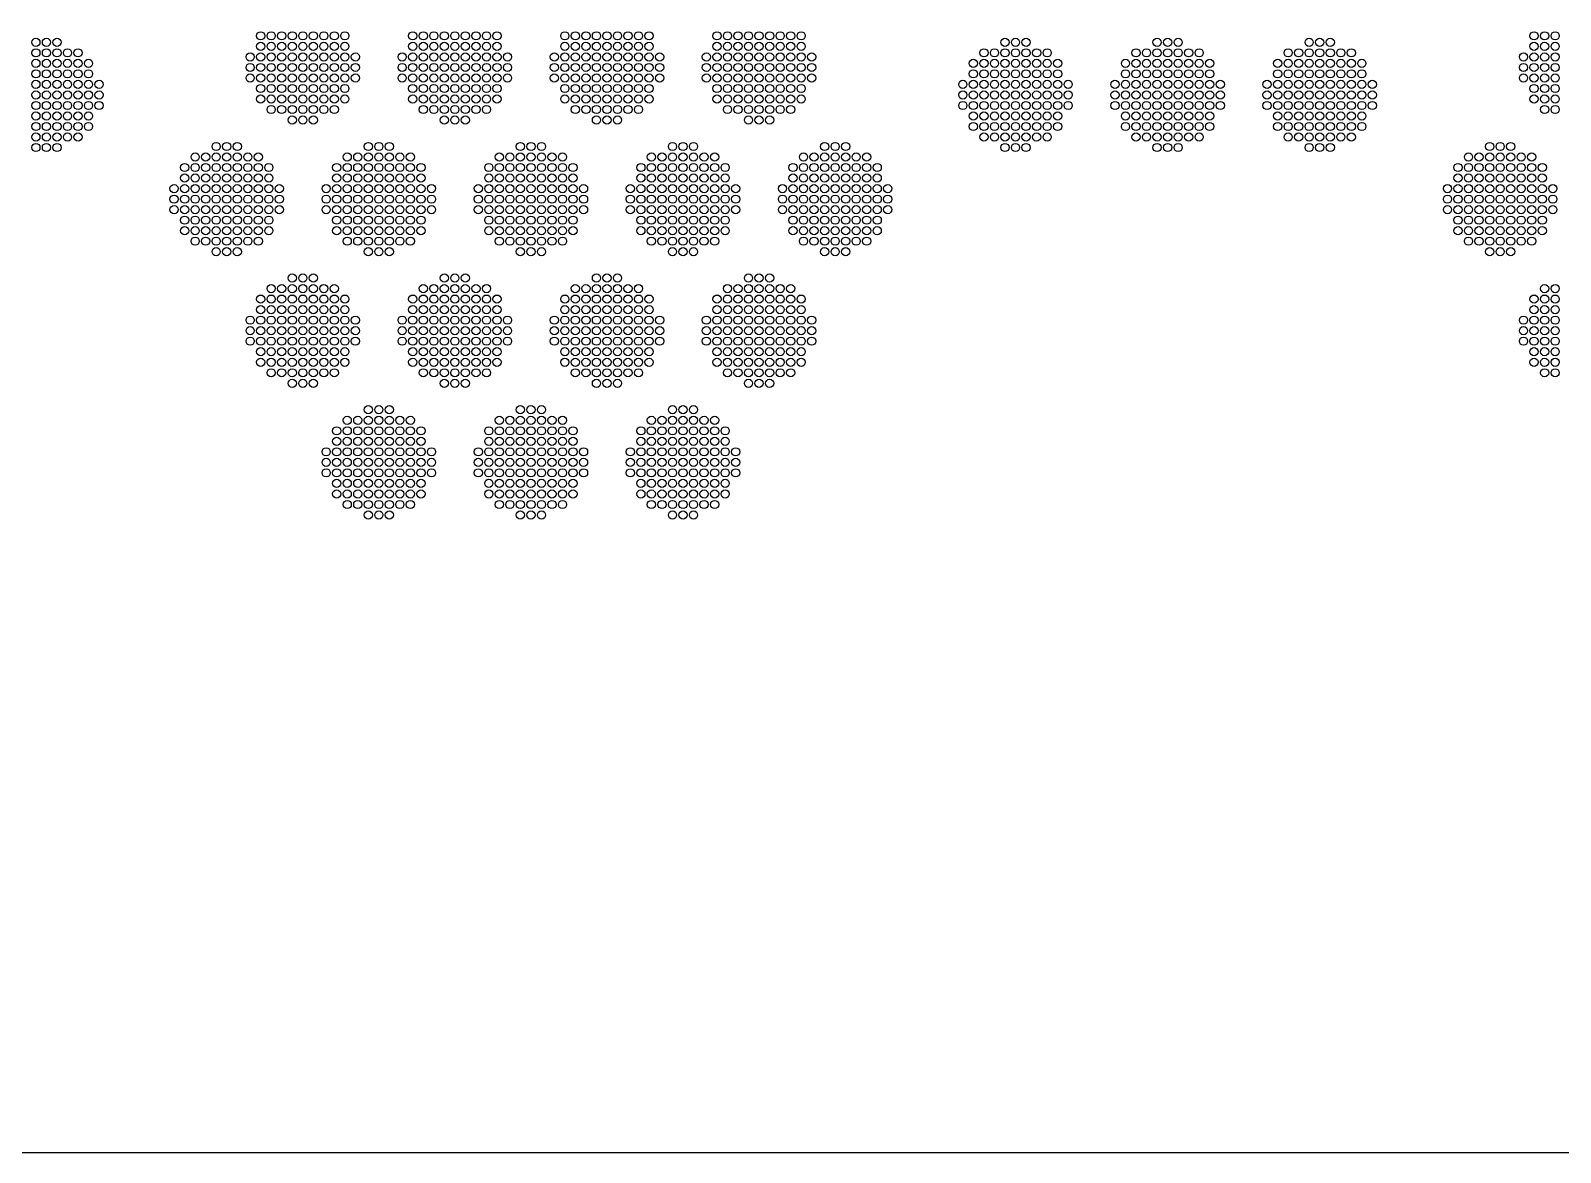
# Model space of a CAD drawing. Extents: x -49 to 54, y -38 to 38.
# Drawn here: x -23.32 to -10.25, y -38 to -28.41 of the extents above; entities that cross this region are included whole.
import ezdxf

# ---------------------------------------------------------------- set-up
doc = ezdxf.new("R2010")
doc.units = 0
doc.layers.add('LOWER_ELECTRODE', color=1, linetype='CONTINUOUS')
doc.layers.add('OUTLINE', color=7, linetype='CONTINUOUS')

msp = doc.modelspace()

# ---------------------------------------------------------------- linework, layer by layer
at = {"layer": 'LOWER_ELECTRODE'}
for centre in [(-23.278, -28.507), (-23.188, -28.507), (-23.098, -28.507), (-21.357, -28.452), (-21.267, -28.452), (-21.177, -28.452), (-21.087, -28.452), (-20.997, -28.452), (-20.907, -28.452), (-20.817, -28.452), (-20.727, -28.452), (-20.637, -28.452), (-20.057, -28.452), (-19.967, -28.452), (-19.877, -28.452), (-19.787, -28.452), (-19.697, -28.452), (-19.607, -28.452), (-19.517, -28.452), (-19.427, -28.452), (-19.337, -28.452), (-18.757, -28.452), (-18.667, -28.452), (-18.577, -28.452), (-18.487, -28.452), (-18.397, -28.452), (-18.307, -28.452), (-18.217, -28.452), (-18.127, -28.452), (-18.037, -28.452), (-17.457, -28.452), (-17.367, -28.452), (-17.277, -28.452), (-17.187, -28.452), (-17.097, -28.452), (-17.007, -28.452), (-16.917, -28.452), (-16.827, -28.452), (-16.737, -28.452), (-14.995, -28.507), (-14.905, -28.507), (-14.815, -28.507), (-13.695, -28.507), (-13.605, -28.507), (-13.515, -28.507), (-12.395, -28.507), (-12.305, -28.507), (-12.215, -28.507), (-10.473, -28.452), (-10.383, -28.452), (-10.293, -28.452), (-23.278, -28.597), (-23.188, -28.597), (-23.098, -28.597), (-23.008, -28.597), (-22.918, -28.597), (-21.447, -28.632), (-21.357, -28.542), (-21.357, -28.632), (-21.267, -28.542), (-21.267, -28.632), (-21.177, -28.542), (-21.177, -28.632), (-21.087, -28.542), (-21.087, -28.632), (-20.997, -28.542), (-20.997, -28.632), (-20.907, -28.542), (-20.907, -28.632), (-20.817, -28.542), (-20.817, -28.632), (-20.727, -28.542), (-20.727, -28.632), (-20.637, -28.542), (-20.637, -28.632), (-20.547, -28.632), (-20.147, -28.632), (-20.057, -28.542), (-20.057, -28.632), (-19.967, -28.542), (-19.967, -28.632), (-19.877, -28.542), (-19.877, -28.632), (-19.787, -28.542), (-19.787, -28.632), (-19.697, -28.542), (-19.697, -28.632), (-19.607, -28.542), (-19.607, -28.632), (-19.517, -28.542), (-19.517, -28.632), (-19.427, -28.542), (-19.427, -28.632), (-19.337, -28.542), (-19.337, -28.632), (-19.247, -28.632), (-18.847, -28.632), (-18.757, -28.542), (-18.757, -28.632), (-18.667, -28.542), (-18.667, -28.632), (-18.577, -28.542), (-18.577, -28.632), (-18.487, -28.542), (-18.487, -28.632), (-18.397, -28.542), (-18.397, -28.632), (-18.307, -28.542), (-18.307, -28.632), (-18.217, -28.542), (-18.217, -28.632), (-18.127, -28.542), (-18.127, -28.632), (-18.037, -28.542), (-18.037, -28.632), (-17.947, -28.632), (-17.547, -28.632), (-17.457, -28.542), (-17.457, -28.632), (-17.367, -28.542), (-17.367, -28.632), (-17.277, -28.542), (-17.277, -28.632), (-17.187, -28.542), (-17.187, -28.632), (-17.097, -28.542), (-17.097, -28.632), (-17.007, -28.542), (-17.007, -28.632), (-16.917, -28.542), (-16.917, -28.632), (-16.827, -28.542), (-16.827, -28.632), (-16.737, -28.542), (-16.737, -28.632), (-16.647, -28.632), (-15.175, -28.597), (-15.085, -28.597), (-14.995, -28.597), (-14.905, -28.597), (-14.815, -28.597), (-14.725, -28.597), (-14.635, -28.597), (-13.875, -28.597), (-13.785, -28.597), (-13.695, -28.597), (-13.605, -28.597), (-13.515, -28.597), (-13.425, -28.597), (-13.335, -28.597), (-12.575, -28.597), (-12.485, -28.597), (-12.395, -28.597), (-12.305, -28.597), (-12.215, -28.597), (-12.125, -28.597), (-12.035, -28.597), (-10.563, -28.632), (-10.473, -28.542), (-10.473, -28.632), (-10.383, -28.542), (-10.383, -28.632), (-10.293, -28.542), (-10.293, -28.632), (-23.278, -28.687), (-23.278, -28.777), (-23.188, -28.687), (-23.188, -28.777), (-23.098, -28.687), (-23.098, -28.777), (-23.008, -28.687), (-23.008, -28.777), (-22.918, -28.687), (-22.918, -28.777), (-22.828, -28.687), (-22.828, -28.777), (-21.447, -28.722), (-21.357, -28.722), (-21.267, -28.722), (-21.177, -28.722), (-21.087, -28.722), (-20.997, -28.722), (-20.907, -28.722), (-20.817, -28.722), (-20.727, -28.722), (-20.637, -28.722), (-20.547, -28.722), (-20.147, -28.722), (-20.057, -28.722), (-19.967, -28.722), (-19.877, -28.722), (-19.787, -28.722), (-19.697, -28.722), (-19.607, -28.722), (-19.517, -28.722), (-19.427, -28.722), (-19.337, -28.722), (-19.247, -28.722), (-18.847, -28.722), (-18.757, -28.722), (-18.667, -28.722), (-18.577, -28.722), (-18.487, -28.722), (-18.397, -28.722), (-18.307, -28.722), (-18.217, -28.722), (-18.127, -28.722), (-18.037, -28.722), (-17.947, -28.722), (-17.547, -28.722), (-17.457, -28.722), (-17.367, -28.722), (-17.277, -28.722), (-17.187, -28.722), (-17.097, -28.722), (-17.007, -28.722), (-16.917, -28.722), (-16.827, -28.722), (-16.737, -28.722), (-16.647, -28.722), (-15.265, -28.687), (-15.265, -28.777), (-15.175, -28.687), (-15.175, -28.777), (-15.085, -28.687), (-15.085, -28.777), (-14.995, -28.687), (-14.995, -28.777), (-14.905, -28.687), (-14.905, -28.777), (-14.815, -28.687), (-14.815, -28.777), (-14.725, -28.687), (-14.725, -28.777), (-14.635, -28.687), (-14.635, -28.777), (-14.545, -28.687), (-14.545, -28.777), (-13.965, -28.687), (-13.965, -28.777), (-13.875, -28.687), (-13.875, -28.777), (-13.785, -28.687), (-13.785, -28.777), (-13.695, -28.687), (-13.695, -28.777), (-13.605, -28.687), (-13.605, -28.777), (-13.515, -28.687), (-13.515, -28.777), (-13.425, -28.687), (-13.425, -28.777), (-13.335, -28.687), (-13.335, -28.777), (-13.245, -28.687), (-13.245, -28.777), (-12.665, -28.687), (-12.665, -28.777), (-12.575, -28.687), (-12.575, -28.777), (-12.485, -28.687), (-12.485, -28.777), (-12.395, -28.687), (-12.395, -28.777), (-12.305, -28.687), (-12.305, -28.777), (-12.215, -28.687), (-12.215, -28.777), (-12.125, -28.687), (-12.125, -28.777), (-12.035, -28.687), (-12.035, -28.777), (-11.945, -28.687), (-11.945, -28.777), (-10.563, -28.722), (-10.473, -28.722), (-10.383, -28.722), (-10.293, -28.722), (-23.278, -28.867), (-23.188, -28.867), (-23.098, -28.867), (-23.008, -28.867), (-22.918, -28.867), (-22.828, -28.867), (-22.738, -28.867), (-21.447, -28.812), (-21.357, -28.812), (-21.357, -28.902), (-21.267, -28.812), (-21.267, -28.902), (-21.177, -28.812), (-21.177, -28.902), (-21.087, -28.812), (-21.087, -28.902), (-20.997, -28.812), (-20.997, -28.902), (-20.907, -28.812), (-20.907, -28.902), (-20.817, -28.812), (-20.817, -28.902), (-20.727, -28.812), (-20.727, -28.902), (-20.637, -28.812), (-20.637, -28.902), (-20.547, -28.812), (-20.147, -28.812), (-20.057, -28.812), (-20.057, -28.902), (-19.967, -28.812), (-19.967, -28.902), (-19.877, -28.812), (-19.877, -28.902), (-19.787, -28.812), (-19.787, -28.902), (-19.697, -28.812), (-19.697, -28.902), (-19.607, -28.812), (-19.607, -28.902), (-19.517, -28.812), (-19.517, -28.902), (-19.427, -28.812), (-19.427, -28.902), (-19.337, -28.812), (-19.337, -28.902), (-19.247, -28.812), (-18.847, -28.812), (-18.757, -28.812), (-18.757, -28.902), (-18.667, -28.812), (-18.667, -28.902), (-18.577, -28.812), (-18.577, -28.902), (-18.487, -28.812), (-18.487, -28.902), (-18.397, -28.812), (-18.397, -28.902), (-18.307, -28.812), (-18.307, -28.902), (-18.217, -28.812), (-18.217, -28.902), (-18.127, -28.812), (-18.127, -28.902), (-18.037, -28.812), (-18.037, -28.902), (-17.947, -28.812), (-17.547, -28.812), (-17.457, -28.812), (-17.457, -28.902), (-17.367, -28.812), (-17.367, -28.902), (-17.277, -28.812), (-17.277, -28.902), (-17.187, -28.812), (-17.187, -28.902), (-17.097, -28.812), (-17.097, -28.902), (-17.007, -28.812), (-17.007, -28.902), (-16.917, -28.812), (-16.917, -28.902), (-16.827, -28.812), (-16.827, -28.902), (-16.737, -28.812), (-16.737, -28.902), (-16.647, -28.812), (-15.355, -28.867), (-15.265, -28.867), (-15.175, -28.867), (-15.085, -28.867), (-14.995, -28.867), (-14.905, -28.867), (-14.815, -28.867), (-14.725, -28.867), (-14.635, -28.867), (-14.545, -28.867), (-14.455, -28.867), (-14.055, -28.867), (-13.965, -28.867), (-13.875, -28.867), (-13.785, -28.867), (-13.695, -28.867), (-13.605, -28.867), (-13.515, -28.867), (-13.425, -28.867), (-13.335, -28.867), (-13.245, -28.867), (-13.155, -28.867), (-12.755, -28.867), (-12.665, -28.867), (-12.575, -28.867), (-12.485, -28.867), (-12.395, -28.867), (-12.305, -28.867), (-12.215, -28.867), (-12.125, -28.867), (-12.035, -28.867), (-11.945, -28.867), (-11.855, -28.867), (-10.563, -28.812), (-10.473, -28.812), (-10.473, -28.902), (-10.383, -28.812), (-10.383, -28.902), (-10.293, -28.812), (-10.293, -28.902), (-23.278, -28.957), (-23.278, -29.047), (-23.188, -28.957), (-23.188, -29.047), (-23.098, -28.957), (-23.098, -29.047), (-23.008, -28.957), (-23.008, -29.047), (-22.918, -28.957), (-22.918, -29.047), (-22.828, -28.957), (-22.828, -29.047), (-22.738, -28.957), (-22.738, -29.047), (-21.357, -28.992), (-21.267, -28.992), (-21.177, -28.992), (-21.087, -28.992), (-20.997, -28.992), (-20.907, -28.992), (-20.817, -28.992), (-20.727, -28.992), (-20.637, -28.992), (-20.057, -28.992), (-19.967, -28.992), (-19.877, -28.992), (-19.787, -28.992), (-19.697, -28.992), (-19.607, -28.992), (-19.517, -28.992), (-19.427, -28.992), (-19.337, -28.992), (-18.757, -28.992), (-18.667, -28.992), (-18.577, -28.992), (-18.487, -28.992), (-18.397, -28.992), (-18.307, -28.992), (-18.217, -28.992), (-18.127, -28.992), (-18.037, -28.992), (-17.457, -28.992), (-17.367, -28.992), (-17.277, -28.992), (-17.187, -28.992), (-17.097, -28.992), (-17.007, -28.992), (-16.917, -28.992), (-16.827, -28.992), (-16.737, -28.992), (-15.355, -28.957), (-15.355, -29.047), (-15.265, -28.957), (-15.265, -29.047), (-15.175, -28.957), (-15.175, -29.047), (-15.085, -28.957), (-15.085, -29.047), (-14.995, -28.957), (-14.995, -29.047), (-14.905, -28.957), (-14.905, -29.047), (-14.815, -28.957), (-14.815, -29.047), (-14.725, -28.957), (-14.725, -29.047), (-14.635, -28.957), (-14.635, -29.047), (-14.545, -28.957), (-14.545, -29.047), (-14.455, -28.957), (-14.455, -29.047), (-14.055, -28.957), (-14.055, -29.047), (-13.965, -28.957), (-13.965, -29.047), (-13.875, -28.957), (-13.875, -29.047), (-13.785, -28.957), (-13.785, -29.047), (-13.695, -28.957), (-13.695, -29.047), (-13.605, -28.957), (-13.605, -29.047), (-13.515, -28.957), (-13.515, -29.047), (-13.425, -28.957), (-13.425, -29.047), (-13.335, -28.957), (-13.335, -29.047), (-13.245, -28.957), (-13.245, -29.047), (-13.155, -28.957), (-13.155, -29.047), (-12.755, -28.957), (-12.755, -29.047), (-12.665, -28.957), (-12.665, -29.047), (-12.575, -28.957), (-12.575, -29.047), (-12.485, -28.957), (-12.485, -29.047), (-12.395, -28.957), (-12.395, -29.047), (-12.305, -28.957), (-12.305, -29.047), (-12.215, -28.957), (-12.215, -29.047), (-12.125, -28.957), (-12.125, -29.047), (-12.035, -28.957), (-12.035, -29.047), (-11.945, -28.957), (-11.945, -29.047), (-11.855, -28.957), (-11.855, -29.047), (-10.473, -28.992), (-10.383, -28.992), (-10.293, -28.992), (-23.278, -29.137), (-23.188, -29.137), (-23.098, -29.137), (-23.008, -29.137), (-22.918, -29.137), (-22.828, -29.137), (-21.267, -29.082), (-21.177, -29.082), (-21.087, -29.082), (-21.087, -29.172), (-20.997, -29.082), (-20.997, -29.172), (-20.907, -29.082), (-20.907, -29.172), (-20.817, -29.082), (-20.727, -29.082), (-19.967, -29.082), (-19.877, -29.082), (-19.787, -29.082), (-19.787, -29.172), (-19.697, -29.082), (-19.697, -29.172), (-19.607, -29.082), (-19.607, -29.172), (-19.517, -29.082), (-19.427, -29.082), (-18.667, -29.082), (-18.577, -29.082), (-18.487, -29.082), (-18.487, -29.172), (-18.397, -29.082), (-18.397, -29.172), (-18.307, -29.082), (-18.307, -29.172), (-18.217, -29.082), (-18.127, -29.082), (-17.367, -29.082), (-17.277, -29.082), (-17.187, -29.082), (-17.187, -29.172), (-17.097, -29.082), (-17.097, -29.172), (-17.007, -29.082), (-17.007, -29.172), (-16.917, -29.082), (-16.827, -29.082), (-15.265, -29.137), (-15.175, -29.137), (-15.085, -29.137), (-14.995, -29.137), (-14.905, -29.137), (-14.815, -29.137), (-14.725, -29.137), (-14.635, -29.137), (-14.545, -29.137), (-13.965, -29.137), (-13.875, -29.137), (-13.785, -29.137), (-13.695, -29.137), (-13.605, -29.137), (-13.515, -29.137), (-13.425, -29.137), (-13.335, -29.137), (-13.245, -29.137), (-12.665, -29.137), (-12.575, -29.137), (-12.485, -29.137), (-12.395, -29.137), (-12.305, -29.137), (-12.215, -29.137), (-12.125, -29.137), (-12.035, -29.137), (-11.945, -29.137), (-10.383, -29.082), (-10.293, -29.082), (-23.278, -29.227), (-23.278, -29.317), (-23.188, -29.227), (-23.188, -29.317), (-23.098, -29.227), (-23.098, -29.317), (-23.008, -29.227), (-23.008, -29.317), (-22.918, -29.227), (-22.918, -29.317), (-22.828, -29.227), (-15.265, -29.227), (-15.175, -29.227), (-15.175, -29.317), (-15.085, -29.227), (-15.085, -29.317), (-14.995, -29.227), (-14.995, -29.317), (-14.905, -29.227), (-14.905, -29.317), (-14.815, -29.227), (-14.815, -29.317), (-14.725, -29.227), (-14.725, -29.317), (-14.635, -29.227), (-14.635, -29.317), (-14.545, -29.227), (-13.965, -29.227), (-13.875, -29.227), (-13.875, -29.317), (-13.785, -29.227), (-13.785, -29.317), (-13.695, -29.227), (-13.695, -29.317), (-13.605, -29.227), (-13.605, -29.317), (-13.515, -29.227), (-13.515, -29.317), (-13.425, -29.227), (-13.425, -29.317), (-13.335, -29.227), (-13.335, -29.317), (-13.245, -29.227), (-12.665, -29.227), (-12.575, -29.227), (-12.575, -29.317), (-12.485, -29.227), (-12.485, -29.317), (-12.395, -29.227), (-12.395, -29.317), (-12.305, -29.227), (-12.305, -29.317), (-12.215, -29.227), (-12.215, -29.317), (-12.125, -29.227), (-12.125, -29.317), (-12.035, -29.227), (-12.035, -29.317), (-11.945, -29.227), (-23.278, -29.407), (-23.188, -29.407), (-23.098, -29.407), (-21.737, -29.398), (-21.647, -29.398), (-21.557, -29.398), (-20.437, -29.398), (-20.347, -29.398), (-20.257, -29.398), (-19.137, -29.398), (-19.047, -29.398), (-18.957, -29.398), (-17.837, -29.398), (-17.747, -29.398), (-17.657, -29.398), (-16.537, -29.398), (-16.447, -29.398), (-16.357, -29.398), (-14.995, -29.407), (-14.905, -29.407), (-14.815, -29.407), (-13.695, -29.407), (-13.605, -29.407), (-13.515, -29.407), (-12.395, -29.407), (-12.305, -29.407), (-12.215, -29.407), (-10.853, -29.398), (-10.763, -29.398), (-10.673, -29.398), (-22.007, -29.578), (-21.917, -29.488), (-21.917, -29.578), (-21.827, -29.488), (-21.827, -29.578), (-21.737, -29.488), (-21.737, -29.578), (-21.647, -29.488), (-21.647, -29.578), (-21.557, -29.488), (-21.557, -29.578), (-21.467, -29.488), (-21.467, -29.578), (-21.377, -29.488), (-21.377, -29.578), (-21.287, -29.578), (-20.707, -29.578), (-20.617, -29.488), (-20.617, -29.578), (-20.527, -29.488), (-20.527, -29.578), (-20.437, -29.488), (-20.437, -29.578), (-20.347, -29.488), (-20.347, -29.578), (-20.257, -29.488), (-20.257, -29.578), (-20.167, -29.488), (-20.167, -29.578), (-20.077, -29.488), (-20.077, -29.578), (-19.987, -29.578), (-19.407, -29.578), (-19.317, -29.488), (-19.317, -29.578), (-19.227, -29.488), (-19.227, -29.578), (-19.137, -29.488), (-19.137, -29.578), (-19.047, -29.488), (-19.047, -29.578), (-18.957, -29.488), (-18.957, -29.578), (-18.867, -29.488), (-18.867, -29.578), (-18.777, -29.488), (-18.777, -29.578), (-18.687, -29.578), (-18.107, -29.578), (-18.017, -29.488), (-18.017, -29.578), (-17.927, -29.488), (-17.927, -29.578), (-17.837, -29.488), (-17.837, -29.578), (-17.747, -29.488), (-17.747, -29.578), (-17.657, -29.488), (-17.657, -29.578), (-17.567, -29.488), (-17.567, -29.578), (-17.477, -29.488), (-17.477, -29.578), (-17.387, -29.578), (-16.807, -29.578), (-16.717, -29.488), (-16.717, -29.578), (-16.627, -29.488), (-16.627, -29.578), (-16.537, -29.488), (-16.537, -29.578), (-16.447, -29.488), (-16.447, -29.578), (-16.357, -29.488), (-16.357, -29.578), (-16.267, -29.488), (-16.267, -29.578), (-16.177, -29.488), (-16.177, -29.578), (-16.087, -29.578), (-11.123, -29.578), (-11.033, -29.488), (-11.033, -29.578), (-10.943, -29.488), (-10.943, -29.578), (-10.853, -29.488), (-10.853, -29.578), (-10.763, -29.488), (-10.763, -29.578), (-10.673, -29.488), (-10.673, -29.578), (-10.583, -29.488), (-10.583, -29.578), (-10.493, -29.488), (-10.493, -29.578), (-10.403, -29.578), (-22.007, -29.668), (-21.917, -29.668), (-21.827, -29.668), (-21.737, -29.668), (-21.647, -29.668), (-21.557, -29.668), (-21.467, -29.668), (-21.377, -29.668), (-21.287, -29.668), (-20.707, -29.668), (-20.617, -29.668), (-20.527, -29.668), (-20.437, -29.668), (-20.347, -29.668), (-20.257, -29.668), (-20.167, -29.668), (-20.077, -29.668), (-19.987, -29.668), (-19.407, -29.668), (-19.317, -29.668), (-19.227, -29.668), (-19.137, -29.668), (-19.047, -29.668), (-18.957, -29.668), (-18.867, -29.668), (-18.777, -29.668), (-18.687, -29.668), (-18.107, -29.668), (-18.017, -29.668), (-17.927, -29.668), (-17.837, -29.668), (-17.747, -29.668), (-17.657, -29.668), (-17.567, -29.668), (-17.477, -29.668), (-17.387, -29.668), (-16.807, -29.668), (-16.717, -29.668), (-16.627, -29.668), (-16.537, -29.668), (-16.447, -29.668), (-16.357, -29.668), (-16.267, -29.668), (-16.177, -29.668), (-16.087, -29.668), (-11.123, -29.668), (-11.033, -29.668), (-10.943, -29.668), (-10.853, -29.668), (-10.763, -29.668), (-10.673, -29.668), (-10.583, -29.668), (-10.493, -29.668), (-10.403, -29.668), (-22.097, -29.758), (-22.007, -29.758), (-21.917, -29.758), (-21.827, -29.758), (-21.737, -29.758), (-21.647, -29.758), (-21.557, -29.758), (-21.467, -29.758), (-21.377, -29.758), (-21.287, -29.758), (-21.197, -29.758), (-20.797, -29.758), (-20.707, -29.758), (-20.617, -29.758), (-20.527, -29.758), (-20.437, -29.758), (-20.347, -29.758), (-20.257, -29.758), (-20.167, -29.758), (-20.077, -29.758), (-19.987, -29.758), (-19.897, -29.758), (-19.497, -29.758), (-19.407, -29.758), (-19.317, -29.758), (-19.227, -29.758), (-19.137, -29.758), (-19.047, -29.758), (-18.957, -29.758), (-18.867, -29.758), (-18.777, -29.758), (-18.687, -29.758), (-18.597, -29.758), (-18.197, -29.758), (-18.107, -29.758), (-18.017, -29.758), (-17.927, -29.758), (-17.837, -29.758), (-17.747, -29.758), (-17.657, -29.758), (-17.567, -29.758), (-17.477, -29.758), (-17.387, -29.758), (-17.297, -29.758), (-16.897, -29.758), (-16.807, -29.758), (-16.717, -29.758), (-16.627, -29.758), (-16.537, -29.758), (-16.447, -29.758), (-16.357, -29.758), (-16.267, -29.758), (-16.177, -29.758), (-16.087, -29.758), (-15.997, -29.758), (-11.213, -29.758), (-11.123, -29.758), (-11.033, -29.758), (-10.943, -29.758), (-10.853, -29.758), (-10.763, -29.758), (-10.673, -29.758), (-10.583, -29.758), (-10.493, -29.758), (-10.403, -29.758), (-10.313, -29.758), (-22.097, -29.848), (-22.097, -29.938), (-22.007, -29.848), (-22.007, -29.938), (-21.917, -29.848), (-21.917, -29.938), (-21.827, -29.848), (-21.827, -29.938), (-21.737, -29.848), (-21.737, -29.938), (-21.647, -29.848), (-21.647, -29.938), (-21.557, -29.848), (-21.557, -29.938), (-21.467, -29.848), (-21.467, -29.938), (-21.377, -29.848), (-21.377, -29.938), (-21.287, -29.848), (-21.287, -29.938), (-21.197, -29.848), (-21.197, -29.938), (-20.797, -29.848), (-20.797, -29.938), (-20.707, -29.848), (-20.707, -29.938), (-20.617, -29.848), (-20.617, -29.938), (-20.527, -29.848), (-20.527, -29.938), (-20.437, -29.848), (-20.437, -29.938), (-20.347, -29.848), (-20.347, -29.938), (-20.257, -29.848), (-20.257, -29.938), (-20.167, -29.848), (-20.167, -29.938), (-20.077, -29.848), (-20.077, -29.938), (-19.987, -29.848), (-19.987, -29.938), (-19.897, -29.848), (-19.897, -29.938), (-19.497, -29.848), (-19.497, -29.938), (-19.407, -29.848), (-19.407, -29.938), (-19.317, -29.848), (-19.317, -29.938), (-19.227, -29.848), (-19.227, -29.938), (-19.137, -29.848), (-19.137, -29.938), (-19.047, -29.848), (-19.047, -29.938), (-18.957, -29.848), (-18.957, -29.938), (-18.867, -29.848), (-18.867, -29.938), (-18.777, -29.848), (-18.777, -29.938), (-18.687, -29.848), (-18.687, -29.938), (-18.597, -29.848), (-18.597, -29.938), (-18.197, -29.848), (-18.197, -29.938), (-18.107, -29.848), (-18.107, -29.938), (-18.017, -29.848), (-18.017, -29.938), (-17.927, -29.848), (-17.927, -29.938), (-17.837, -29.848), (-17.837, -29.938), (-17.747, -29.848), (-17.747, -29.938), (-17.657, -29.848), (-17.657, -29.938), (-17.567, -29.848), (-17.567, -29.938), (-17.477, -29.848), (-17.477, -29.938), (-17.387, -29.848), (-17.387, -29.938), (-17.297, -29.848), (-17.297, -29.938), (-16.897, -29.848), (-16.897, -29.938), (-16.807, -29.848), (-16.807, -29.938), (-16.717, -29.848), (-16.717, -29.938), (-16.627, -29.848), (-16.627, -29.938), (-16.537, -29.848), (-16.537, -29.938), (-16.447, -29.848), (-16.447, -29.938), (-16.357, -29.848), (-16.357, -29.938), (-16.267, -29.848), (-16.267, -29.938), (-16.177, -29.848), (-16.177, -29.938), (-16.087, -29.848), (-16.087, -29.938), (-15.997, -29.848), (-15.997, -29.938), (-11.213, -29.848), (-11.213, -29.938), (-11.123, -29.848), (-11.123, -29.938), (-11.033, -29.848), (-11.033, -29.938), (-10.943, -29.848), (-10.943, -29.938), (-10.853, -29.848), (-10.853, -29.938), (-10.763, -29.848), (-10.763, -29.938), (-10.673, -29.848), (-10.673, -29.938), (-10.583, -29.848), (-10.583, -29.938), (-10.493, -29.848), (-10.493, -29.938), (-10.403, -29.848), (-10.403, -29.938), (-10.313, -29.848), (-10.313, -29.938), (-22.007, -30.028), (-21.917, -30.028), (-21.827, -30.028), (-21.737, -30.028), (-21.647, -30.028), (-21.557, -30.028), (-21.467, -30.028), (-21.377, -30.028), (-21.287, -30.028), (-20.707, -30.028), (-20.617, -30.028), (-20.527, -30.028), (-20.437, -30.028), (-20.347, -30.028), (-20.257, -30.028), (-20.167, -30.028), (-20.077, -30.028), (-19.987, -30.028), (-19.407, -30.028), (-19.317, -30.028), (-19.227, -30.028), (-19.137, -30.028), (-19.047, -30.028), (-18.957, -30.028), (-18.867, -30.028), (-18.777, -30.028), (-18.687, -30.028), (-18.107, -30.028), (-18.017, -30.028), (-17.927, -30.028), (-17.837, -30.028), (-17.747, -30.028), (-17.657, -30.028), (-17.567, -30.028), (-17.477, -30.028), (-17.387, -30.028), (-16.807, -30.028), (-16.717, -30.028), (-16.627, -30.028), (-16.537, -30.028), (-16.447, -30.028), (-16.357, -30.028), (-16.267, -30.028), (-16.177, -30.028), (-16.087, -30.028), (-11.123, -30.028), (-11.033, -30.028), (-10.943, -30.028), (-10.853, -30.028), (-10.763, -30.028), (-10.673, -30.028), (-10.583, -30.028), (-10.493, -30.028), (-10.403, -30.028), (-22.007, -30.118), (-21.917, -30.118), (-21.917, -30.208), (-21.827, -30.118), (-21.827, -30.208), (-21.737, -30.118), (-21.737, -30.208), (-21.647, -30.118), (-21.647, -30.208), (-21.557, -30.118), (-21.557, -30.208), (-21.467, -30.118), (-21.467, -30.208), (-21.377, -30.118), (-21.377, -30.208), (-21.287, -30.118), (-20.707, -30.118), (-20.617, -30.118), (-20.617, -30.208), (-20.527, -30.118), (-20.527, -30.208), (-20.437, -30.118), (-20.437, -30.208), (-20.347, -30.118), (-20.347, -30.208), (-20.257, -30.118), (-20.257, -30.208), (-20.167, -30.118), (-20.167, -30.208), (-20.077, -30.118), (-20.077, -30.208), (-19.987, -30.118), (-19.407, -30.118), (-19.317, -30.118), (-19.317, -30.208), (-19.227, -30.118), (-19.227, -30.208), (-19.137, -30.118), (-19.137, -30.208), (-19.047, -30.118), (-19.047, -30.208), (-18.957, -30.118), (-18.957, -30.208), (-18.867, -30.118), (-18.867, -30.208), (-18.777, -30.118), (-18.777, -30.208), (-18.687, -30.118), (-18.107, -30.118), (-18.017, -30.118), (-18.017, -30.208), (-17.927, -30.118), (-17.927, -30.208), (-17.837, -30.118), (-17.837, -30.208), (-17.747, -30.118), (-17.747, -30.208), (-17.657, -30.118), (-17.657, -30.208), (-17.567, -30.118), (-17.567, -30.208), (-17.477, -30.118), (-17.477, -30.208), (-17.387, -30.118), (-16.807, -30.118), (-16.717, -30.118), (-16.717, -30.208), (-16.627, -30.118), (-16.627, -30.208), (-16.537, -30.118), (-16.537, -30.208), (-16.447, -30.118), (-16.447, -30.208), (-16.357, -30.118), (-16.357, -30.208), (-16.267, -30.118), (-16.267, -30.208), (-16.177, -30.118), (-16.177, -30.208), (-16.087, -30.118), (-11.123, -30.118), (-11.033, -30.118), (-11.033, -30.208), (-10.943, -30.118), (-10.943, -30.208), (-10.853, -30.118), (-10.853, -30.208), (-10.763, -30.118), (-10.763, -30.208), (-10.673, -30.118), (-10.673, -30.208), (-10.583, -30.118), (-10.583, -30.208), (-10.493, -30.118), (-10.493, -30.208), (-10.403, -30.118), (-21.737, -30.298), (-21.647, -30.298), (-21.557, -30.298), (-20.437, -30.298), (-20.347, -30.298), (-20.257, -30.298), (-19.137, -30.298), (-19.047, -30.298), (-18.957, -30.298), (-17.837, -30.298), (-17.747, -30.298), (-17.657, -30.298), (-16.537, -30.298), (-16.447, -30.298), (-16.357, -30.298), (-10.853, -30.298), (-10.763, -30.298), (-10.673, -30.298), (-21.267, -30.613), (-21.177, -30.613), (-21.087, -30.523), (-21.087, -30.613), (-20.997, -30.523), (-20.997, -30.613), (-20.907, -30.523), (-20.907, -30.613), (-20.817, -30.613), (-20.727, -30.613), (-19.967, -30.613), (-19.877, -30.613), (-19.787, -30.523), (-19.787, -30.613), (-19.697, -30.523), (-19.697, -30.613), (-19.607, -30.523), (-19.607, -30.613), (-19.517, -30.613), (-19.427, -30.613), (-18.667, -30.613), (-18.577, -30.613), (-18.487, -30.523), (-18.487, -30.613), (-18.397, -30.523), (-18.397, -30.613), (-18.307, -30.523), (-18.307, -30.613), (-18.217, -30.613), (-18.127, -30.613), (-17.367, -30.613), (-17.277, -30.613), (-17.187, -30.523), (-17.187, -30.613), (-17.097, -30.523), (-17.097, -30.613), (-17.007, -30.523), (-17.007, -30.613), (-16.917, -30.613), (-16.827, -30.613), (-10.383, -30.613), (-10.293, -30.613), (-21.357, -30.703), (-21.267, -30.703), (-21.177, -30.703), (-21.087, -30.703), (-20.997, -30.703), (-20.907, -30.703), (-20.817, -30.703), (-20.727, -30.703), (-20.637, -30.703), (-20.057, -30.703), (-19.967, -30.703), (-19.877, -30.703), (-19.787, -30.703), (-19.697, -30.703), (-19.607, -30.703), (-19.517, -30.703), (-19.427, -30.703), (-19.337, -30.703), (-18.757, -30.703), (-18.667, -30.703), (-18.577, -30.703), (-18.487, -30.703), (-18.397, -30.703), (-18.307, -30.703), (-18.217, -30.703), (-18.127, -30.703), (-18.037, -30.703), (-17.457, -30.703), (-17.367, -30.703), (-17.277, -30.703), (-17.187, -30.703), (-17.097, -30.703), (-17.007, -30.703), (-16.917, -30.703), (-16.827, -30.703), (-16.737, -30.703), (-10.473, -30.703), (-10.383, -30.703), (-10.293, -30.703), (-21.447, -30.883), (-21.357, -30.793), (-21.357, -30.883), (-21.267, -30.793), (-21.267, -30.883), (-21.177, -30.793), (-21.177, -30.883), (-21.087, -30.793), (-21.087, -30.883), (-20.997, -30.793), (-20.997, -30.883), (-20.907, -30.793), (-20.907, -30.883), (-20.817, -30.793), (-20.817, -30.883), (-20.727, -30.793), (-20.727, -30.883), (-20.637, -30.793), (-20.637, -30.883), (-20.547, -30.883), (-20.147, -30.883), (-20.057, -30.793), (-20.057, -30.883), (-19.967, -30.793), (-19.967, -30.883), (-19.877, -30.793), (-19.877, -30.883), (-19.787, -30.793), (-19.787, -30.883), (-19.697, -30.793), (-19.697, -30.883), (-19.607, -30.793), (-19.607, -30.883), (-19.517, -30.793), (-19.517, -30.883), (-19.427, -30.793), (-19.427, -30.883), (-19.337, -30.793), (-19.337, -30.883), (-19.247, -30.883), (-18.847, -30.883), (-18.757, -30.793), (-18.757, -30.883), (-18.667, -30.793), (-18.667, -30.883), (-18.577, -30.793), (-18.577, -30.883), (-18.487, -30.793), (-18.487, -30.883), (-18.397, -30.793), (-18.397, -30.883), (-18.307, -30.793), (-18.307, -30.883), (-18.217, -30.793), (-18.217, -30.883), (-18.127, -30.793), (-18.127, -30.883), (-18.037, -30.793), (-18.037, -30.883), (-17.947, -30.883), (-17.547, -30.883), (-17.457, -30.793), (-17.457, -30.883), (-17.367, -30.793), (-17.367, -30.883), (-17.277, -30.793), (-17.277, -30.883), (-17.187, -30.793), (-17.187, -30.883), (-17.097, -30.793), (-17.097, -30.883), (-17.007, -30.793), (-17.007, -30.883), (-16.917, -30.793), (-16.917, -30.883), (-16.827, -30.793), (-16.827, -30.883), (-16.737, -30.793), (-16.737, -30.883), (-16.647, -30.883), (-10.563, -30.883), (-10.473, -30.793), (-10.473, -30.883), (-10.383, -30.793), (-10.383, -30.883), (-10.293, -30.793), (-10.293, -30.883), (-21.447, -30.973), (-21.357, -30.973), (-21.267, -30.973), (-21.177, -30.973), (-21.087, -30.973), (-20.997, -30.973), (-20.907, -30.973), (-20.817, -30.973), (-20.727, -30.973), (-20.637, -30.973), (-20.547, -30.973), (-20.147, -30.973), (-20.057, -30.973), (-19.967, -30.973), (-19.877, -30.973), (-19.787, -30.973), (-19.697, -30.973), (-19.607, -30.973), (-19.517, -30.973), (-19.427, -30.973), (-19.337, -30.973), (-19.247, -30.973), (-18.847, -30.973), (-18.757, -30.973), (-18.667, -30.973), (-18.577, -30.973), (-18.487, -30.973), (-18.397, -30.973), (-18.307, -30.973), (-18.217, -30.973), (-18.127, -30.973), (-18.037, -30.973), (-17.947, -30.973), (-17.547, -30.973), (-17.457, -30.973), (-17.367, -30.973), (-17.277, -30.973), (-17.187, -30.973), (-17.097, -30.973), (-17.007, -30.973), (-16.917, -30.973), (-16.827, -30.973), (-16.737, -30.973), (-16.647, -30.973), (-10.563, -30.973), (-10.473, -30.973), (-10.383, -30.973), (-10.293, -30.973), (-21.447, -31.063), (-21.357, -31.063), (-21.357, -31.153), (-21.267, -31.063), (-21.267, -31.153), (-21.177, -31.063), (-21.177, -31.153), (-21.087, -31.063), (-21.087, -31.153), (-20.997, -31.063), (-20.997, -31.153), (-20.907, -31.063), (-20.907, -31.153), (-20.817, -31.063), (-20.817, -31.153), (-20.727, -31.063), (-20.727, -31.153), (-20.637, -31.063), (-20.637, -31.153), (-20.547, -31.063), (-20.147, -31.063), (-20.057, -31.063), (-20.057, -31.153), (-19.967, -31.063), (-19.967, -31.153), (-19.877, -31.063), (-19.877, -31.153), (-19.787, -31.063), (-19.787, -31.153), (-19.697, -31.063), (-19.697, -31.153), (-19.607, -31.063), (-19.607, -31.153), (-19.517, -31.063), (-19.517, -31.153), (-19.427, -31.063), (-19.427, -31.153), (-19.337, -31.063), (-19.337, -31.153), (-19.247, -31.063), (-18.847, -31.063), (-18.757, -31.063), (-18.757, -31.153), (-18.667, -31.063), (-18.667, -31.153), (-18.577, -31.063), (-18.577, -31.153), (-18.487, -31.063), (-18.487, -31.153), (-18.397, -31.063), (-18.397, -31.153), (-18.307, -31.063), (-18.307, -31.153), (-18.217, -31.063), (-18.217, -31.153), (-18.127, -31.063), (-18.127, -31.153), (-18.037, -31.063), (-18.037, -31.153), (-17.947, -31.063), (-17.547, -31.063), (-17.457, -31.063), (-17.457, -31.153), (-17.367, -31.063), (-17.367, -31.153), (-17.277, -31.063), (-17.277, -31.153), (-17.187, -31.063), (-17.187, -31.153), (-17.097, -31.063), (-17.097, -31.153), (-17.007, -31.063), (-17.007, -31.153), (-16.917, -31.063), (-16.917, -31.153), (-16.827, -31.063), (-16.827, -31.153), (-16.737, -31.063), (-16.737, -31.153), (-16.647, -31.063), (-10.563, -31.063), (-10.473, -31.063), (-10.473, -31.153), (-10.383, -31.063), (-10.383, -31.153), (-10.293, -31.063), (-10.293, -31.153), (-21.357, -31.243), (-21.267, -31.243), (-21.177, -31.243), (-21.087, -31.243), (-20.997, -31.243), (-20.907, -31.243), (-20.817, -31.243), (-20.727, -31.243), (-20.637, -31.243), (-20.057, -31.243), (-19.967, -31.243), (-19.877, -31.243), (-19.787, -31.243), (-19.697, -31.243), (-19.607, -31.243), (-19.517, -31.243), (-19.427, -31.243), (-19.337, -31.243), (-18.757, -31.243), (-18.667, -31.243), (-18.577, -31.243), (-18.487, -31.243), (-18.397, -31.243), (-18.307, -31.243), (-18.217, -31.243), (-18.127, -31.243), (-18.037, -31.243), (-17.457, -31.243), (-17.367, -31.243), (-17.277, -31.243), (-17.187, -31.243), (-17.097, -31.243), (-17.007, -31.243), (-16.917, -31.243), (-16.827, -31.243), (-16.737, -31.243), (-10.473, -31.243), (-10.383, -31.243), (-10.293, -31.243), (-21.267, -31.333), (-21.177, -31.333), (-21.087, -31.333), (-20.997, -31.333), (-20.907, -31.333), (-20.817, -31.333), (-20.727, -31.333), (-19.967, -31.333), (-19.877, -31.333), (-19.787, -31.333), (-19.697, -31.333), (-19.607, -31.333), (-19.517, -31.333), (-19.427, -31.333), (-18.667, -31.333), (-18.577, -31.333), (-18.487, -31.333), (-18.397, -31.333), (-18.307, -31.333), (-18.217, -31.333), (-18.127, -31.333), (-17.367, -31.333), (-17.277, -31.333), (-17.187, -31.333), (-17.097, -31.333), (-17.007, -31.333), (-16.917, -31.333), (-16.827, -31.333), (-10.383, -31.333), (-10.293, -31.333), (-21.087, -31.423), (-20.997, -31.423), (-20.907, -31.423), (-19.787, -31.423), (-19.697, -31.423), (-19.607, -31.423), (-18.487, -31.423), (-18.397, -31.423), (-18.307, -31.423), (-17.187, -31.423), (-17.097, -31.423), (-17.007, -31.423), (-20.437, -31.649), (-20.347, -31.649), (-20.257, -31.649), (-19.137, -31.649), (-19.047, -31.649), (-18.957, -31.649), (-17.837, -31.649), (-17.747, -31.649), (-17.657, -31.649), (-20.617, -31.739), (-20.527, -31.739), (-20.437, -31.739), (-20.347, -31.739), (-20.257, -31.739), (-20.167, -31.739), (-20.077, -31.739), (-19.317, -31.739), (-19.227, -31.739), (-19.137, -31.739), (-19.047, -31.739), (-18.957, -31.739), (-18.867, -31.739), (-18.777, -31.739), (-18.017, -31.739), (-17.927, -31.739), (-17.837, -31.739), (-17.747, -31.739), (-17.657, -31.739), (-17.567, -31.739), (-17.477, -31.739), (-20.707, -31.829), (-20.707, -31.919), (-20.617, -31.829), (-20.617, -31.919), (-20.527, -31.829), (-20.527, -31.919), (-20.437, -31.829), (-20.437, -31.919), (-20.347, -31.829), (-20.347, -31.919), (-20.257, -31.829), (-20.257, -31.919), (-20.167, -31.829), (-20.167, -31.919), (-20.077, -31.829), (-20.077, -31.919), (-19.987, -31.829), (-19.987, -31.919), (-19.407, -31.829), (-19.407, -31.919), (-19.317, -31.829), (-19.317, -31.919), (-19.227, -31.829), (-19.227, -31.919), (-19.137, -31.829), (-19.137, -31.919), (-19.047, -31.829), (-19.047, -31.919), (-18.957, -31.829), (-18.957, -31.919), (-18.867, -31.829), (-18.867, -31.919), (-18.777, -31.829), (-18.777, -31.919), (-18.687, -31.829), (-18.687, -31.919), (-18.107, -31.829), (-18.107, -31.919), (-18.017, -31.829), (-18.017, -31.919), (-17.927, -31.829), (-17.927, -31.919), (-17.837, -31.829), (-17.837, -31.919), (-17.747, -31.829), (-17.747, -31.919), (-17.657, -31.829), (-17.657, -31.919), (-17.567, -31.829), (-17.567, -31.919), (-17.477, -31.829), (-17.477, -31.919), (-17.387, -31.829), (-17.387, -31.919), (-20.797, -32.009), (-20.707, -32.009), (-20.617, -32.009), (-20.527, -32.009), (-20.437, -32.009), (-20.347, -32.009), (-20.257, -32.009), (-20.167, -32.009), (-20.077, -32.009), (-19.987, -32.009), (-19.897, -32.009), (-19.497, -32.009), (-19.407, -32.009), (-19.317, -32.009), (-19.227, -32.009), (-19.137, -32.009), (-19.047, -32.009), (-18.957, -32.009), (-18.867, -32.009), (-18.777, -32.009), (-18.687, -32.009), (-18.597, -32.009), (-18.197, -32.009), (-18.107, -32.009), (-18.017, -32.009), (-17.927, -32.009), (-17.837, -32.009), (-17.747, -32.009), (-17.657, -32.009), (-17.567, -32.009), (-17.477, -32.009), (-17.387, -32.009), (-17.297, -32.009), (-20.797, -32.099), (-20.797, -32.189), (-20.707, -32.099), (-20.707, -32.189), (-20.617, -32.099), (-20.617, -32.189), (-20.527, -32.099), (-20.527, -32.189), (-20.437, -32.099), (-20.437, -32.189), (-20.347, -32.099), (-20.347, -32.189), (-20.257, -32.099), (-20.257, -32.189), (-20.167, -32.099), (-20.167, -32.189), (-20.077, -32.099), (-20.077, -32.189), (-19.987, -32.099), (-19.987, -32.189), (-19.897, -32.099), (-19.897, -32.189), (-19.497, -32.099), (-19.497, -32.189), (-19.407, -32.099), (-19.407, -32.189), (-19.317, -32.099), (-19.317, -32.189), (-19.227, -32.099), (-19.227, -32.189), (-19.137, -32.099), (-19.137, -32.189), (-19.047, -32.099), (-19.047, -32.189), (-18.957, -32.099), (-18.957, -32.189), (-18.867, -32.099), (-18.867, -32.189), (-18.777, -32.099), (-18.777, -32.189), (-18.687, -32.099), (-18.687, -32.189), (-18.597, -32.099), (-18.597, -32.189), (-18.197, -32.099), (-18.197, -32.189), (-18.107, -32.099), (-18.107, -32.189), (-18.017, -32.099), (-18.017, -32.189), (-17.927, -32.099), (-17.927, -32.189), (-17.837, -32.099), (-17.837, -32.189), (-17.747, -32.099), (-17.747, -32.189), (-17.657, -32.099), (-17.657, -32.189), (-17.567, -32.099), (-17.567, -32.189), (-17.477, -32.099), (-17.477, -32.189), (-17.387, -32.099), (-17.387, -32.189), (-17.297, -32.099), (-17.297, -32.189), (-20.707, -32.279), (-20.617, -32.279), (-20.527, -32.279), (-20.437, -32.279), (-20.347, -32.279), (-20.257, -32.279), (-20.167, -32.279), (-20.077, -32.279), (-19.987, -32.279), (-19.407, -32.279), (-19.317, -32.279), (-19.227, -32.279), (-19.137, -32.279), (-19.047, -32.279), (-18.957, -32.279), (-18.867, -32.279), (-18.777, -32.279), (-18.687, -32.279), (-18.107, -32.279), (-18.017, -32.279), (-17.927, -32.279), (-17.837, -32.279), (-17.747, -32.279), (-17.657, -32.279), (-17.567, -32.279), (-17.477, -32.279), (-17.387, -32.279), (-20.707, -32.369), (-20.617, -32.369), (-20.617, -32.459), (-20.527, -32.369), (-20.527, -32.459), (-20.437, -32.369), (-20.437, -32.459), (-20.347, -32.369), (-20.347, -32.459), (-20.257, -32.369), (-20.257, -32.459), (-20.167, -32.369), (-20.167, -32.459), (-20.077, -32.369), (-20.077, -32.459), (-19.987, -32.369), (-19.407, -32.369), (-19.317, -32.369), (-19.317, -32.459), (-19.227, -32.369), (-19.227, -32.459), (-19.137, -32.369), (-19.137, -32.459), (-19.047, -32.369), (-19.047, -32.459), (-18.957, -32.369), (-18.957, -32.459), (-18.867, -32.369), (-18.867, -32.459), (-18.777, -32.369), (-18.777, -32.459), (-18.687, -32.369), (-18.107, -32.369), (-18.017, -32.369), (-18.017, -32.459), (-17.927, -32.369), (-17.927, -32.459), (-17.837, -32.369), (-17.837, -32.459), (-17.747, -32.369), (-17.747, -32.459), (-17.657, -32.369), (-17.657, -32.459), (-17.567, -32.369), (-17.567, -32.459), (-17.477, -32.369), (-17.477, -32.459), (-17.387, -32.369), (-20.437, -32.549), (-20.347, -32.549), (-20.257, -32.549), (-19.137, -32.549), (-19.047, -32.549), (-18.957, -32.549), (-17.837, -32.549), (-17.747, -32.549), (-17.657, -32.549)]:
    msp.add_circle(centre, 0.035, dxfattribs=at)
at = {"layer": 'OUTLINE'}
msp.add_lwpolyline([(-49.4, -36.45, -0.414214), (-47.85, -38), (52.85, -38, -0.414214), (54.4, -36.45), (54.4, -28), (51.4, -28), (51.4, 28), (54.4, 28), (54.4, 36.45, -0.414214), (52.85, 38), (-47.85, 38, -0.414214), (-49.4, 36.45)], format="xyb", close=True, dxfattribs=at)

doc.saveas('drawing.dxf')
